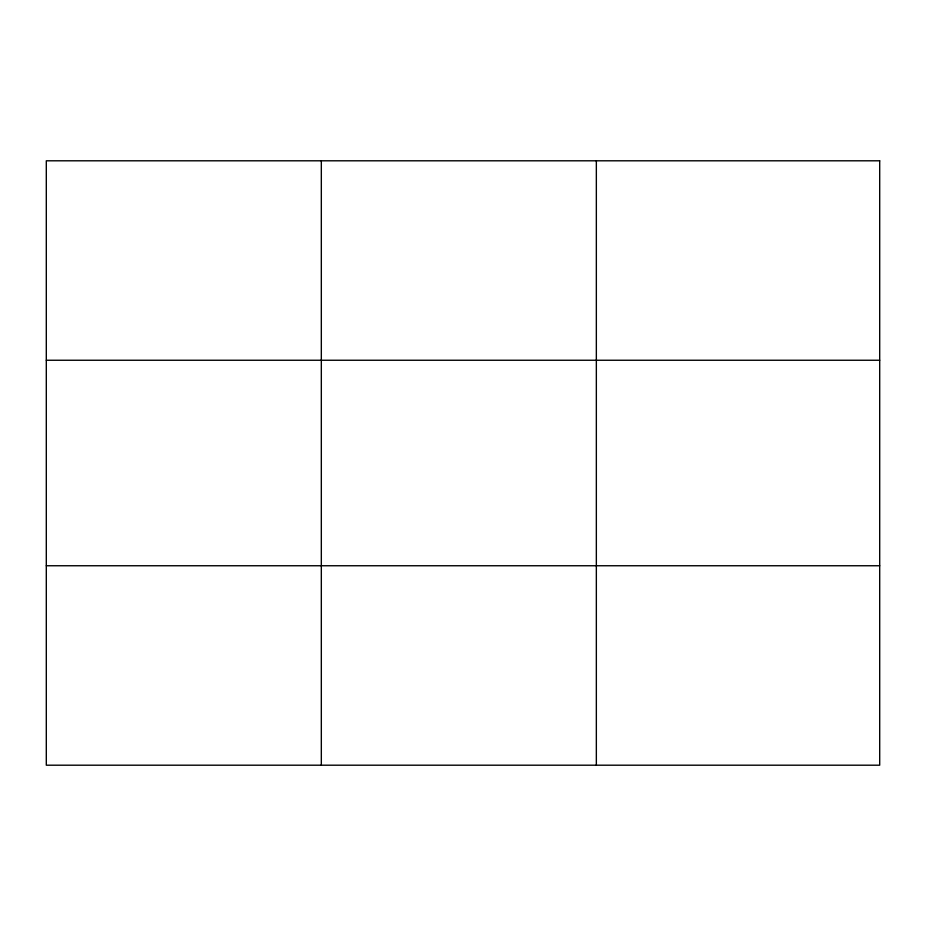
<?xml version="1.0" encoding="UTF-8"?>
<svg xmlns="http://www.w3.org/2000/svg" width="926" height="926" viewBox="0 0 926 926"><rect width="100%" height="100%" fill="white"/><g stroke="black" fill="none" stroke-linecap="round" stroke-linejoin="round"><path stroke-width="1.39" d="M321.322 765.2L321.322 160.8M596.344 765.2L596.344 160.8M46.3 360.249L879.7 360.249M46.3 565.751L879.7 565.751M879.7 160.8L879.7 765.2L46.3 765.2L46.3 160.8L879.7 160.8"/></g></svg>
